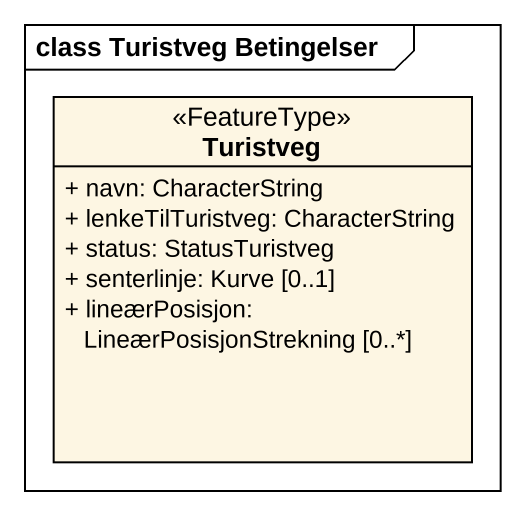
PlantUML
@startuml
mainframe class Turistveg Betingelser
hide circle
hide empty members
skinparam classAttributeIconSize 0
class Turistveg <<FeatureType>> {
  + navn: CharacterString
  + lenkeTilTuristveg: CharacterString
  + status: StatusTuristveg
  + senterlinje: Kurve [0..1]
  + lineærPosisjon: LineærPosisjonStrekning [0..*]
}
@enduml
